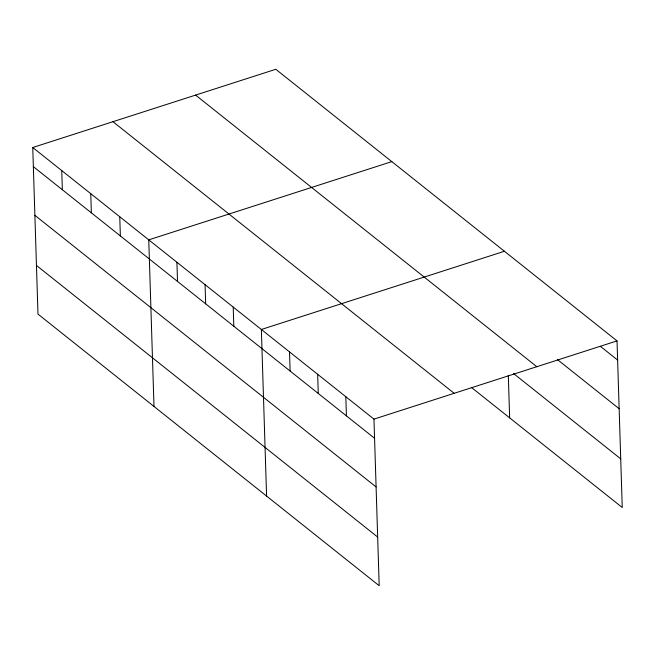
<?xml version="1.0" encoding="UTF-8"?>
<svg xmlns="http://www.w3.org/2000/svg" width="655" height="655" viewBox="0 0 655 655"><rect width="100%" height="100%" fill="white"/><g stroke="black" fill="none" stroke-linecap="round" stroke-linejoin="round"><path stroke-width="0.98" d="M32.75 147.506L373.964 419.118L379.196 585.717L37.982 314.105L32.75 147.506L275.804 69.283L617.018 340.895L622.25 507.494L471.338 387.367M391.813 161.629L148.759 239.853L153.999 406.452M504.416 251.266L261.361 329.481L266.593 496.081M373.964 419.118L617.018 340.895M600.414 346.364L617.616 360.062M557.372 359.538L619.147 408.712M195.599 95.098L536.805 366.71M513.594 373.571L620.719 458.844M112.955 121.691L454.169 393.303M33.356 166.665L374.562 438.277M34.879 215.323L376.093 486.935M36.459 265.447L377.665 537.059M508.313 375.29L509.647 417.865M345.807 396.709L346.413 415.868M317.659 374.3L318.264 393.459M289.51 351.891L290.116 371.049M233.213 307.072L233.81 326.239M205.064 284.663L205.662 303.83M176.916 262.262L177.513 281.421M119.759 216.764L120.364 235.931M90.758 193.675L91.356 212.842M61.75 170.587L62.356 189.753"/></g></svg>
